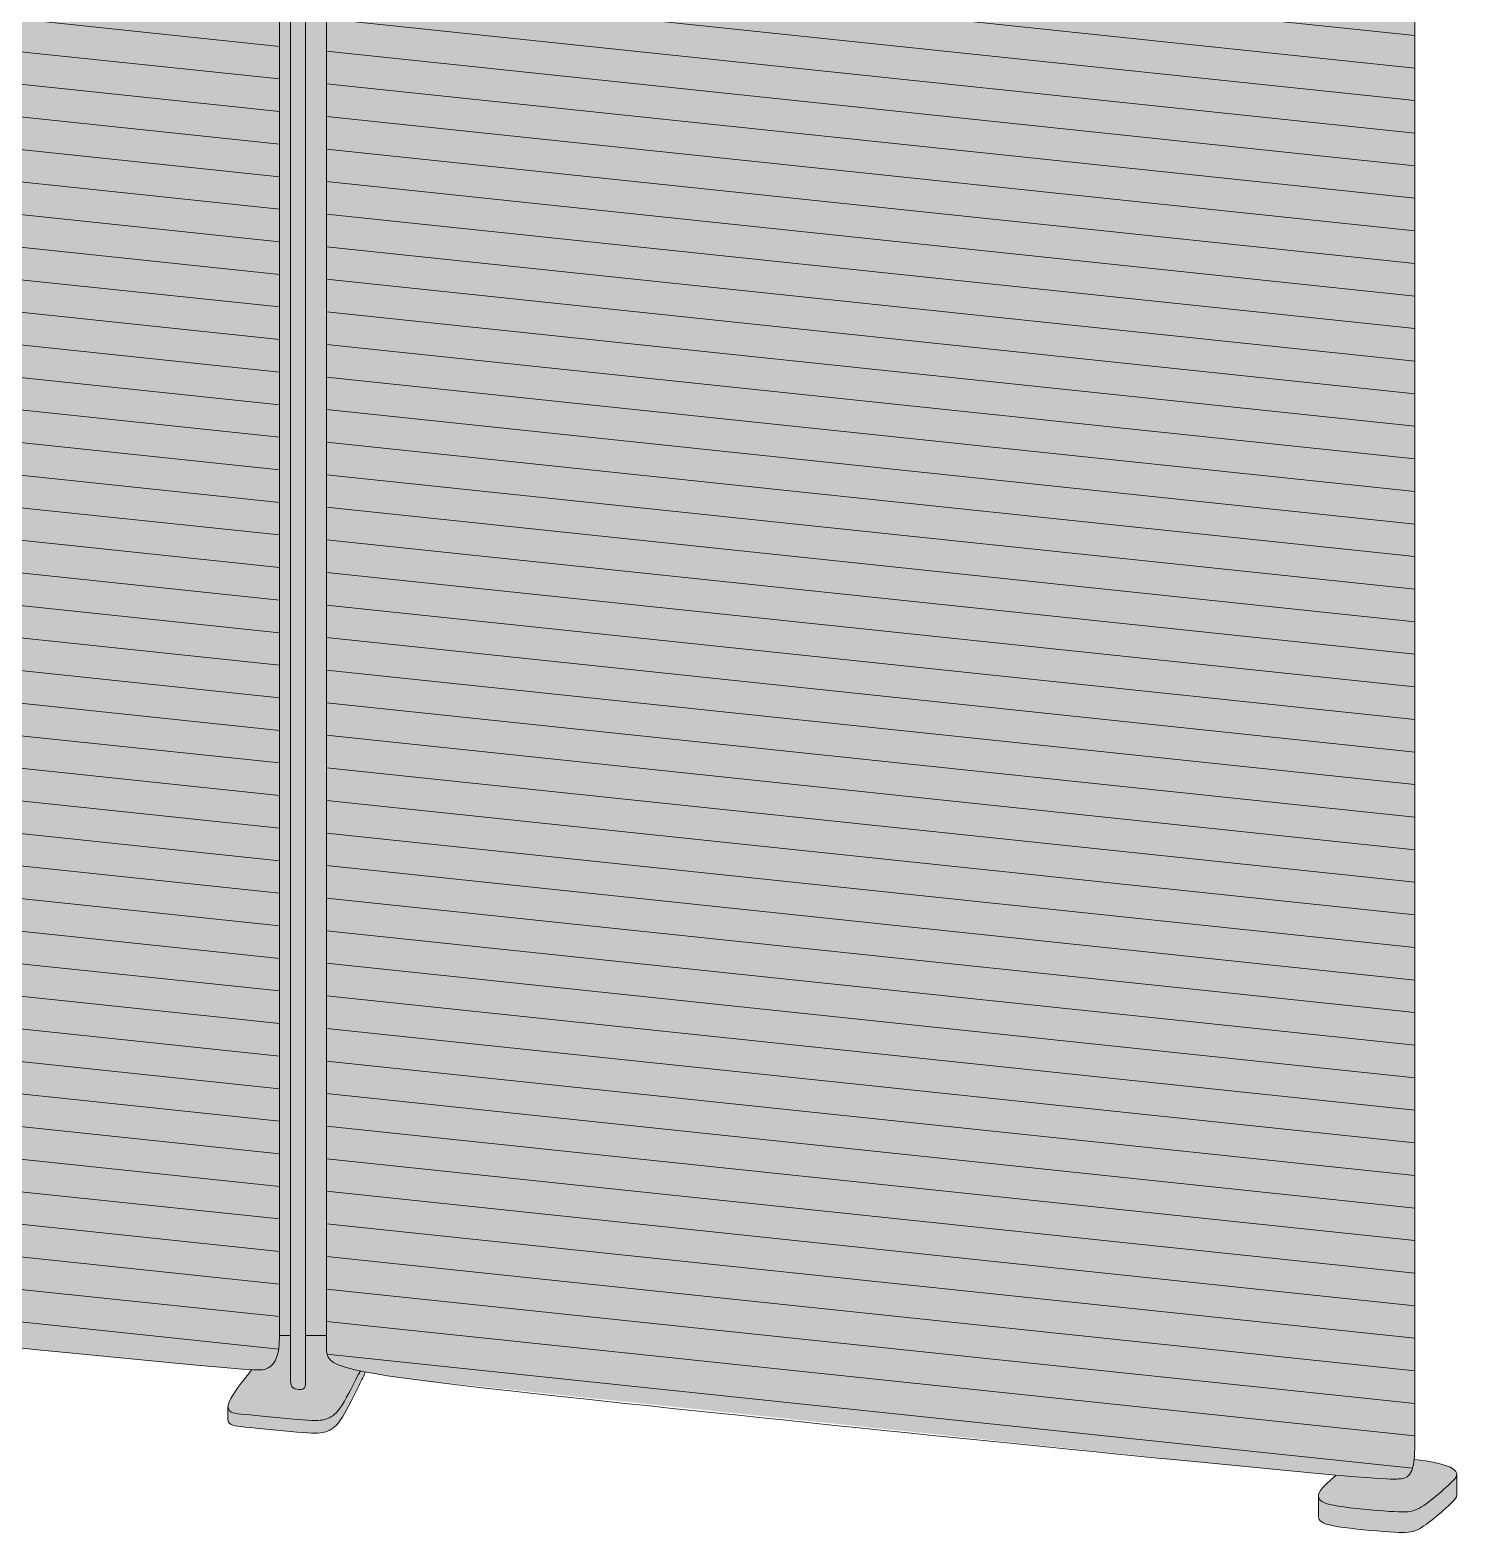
# Model space of a CAD drawing. Header units: millimetres. Extents: x -23380 to 52531, y -5628 to 1041.
# Drawn here: x 21567 to 22547, y -5584 to -4553 of the extents above; entities that cross this region are included whole.
import ezdxf

# ---------------------------------------------------------------- set-up
doc = ezdxf.new("R2010")
doc.units = ezdxf.units.MM
for name, color, linetype, lineweight in [('drawing', 7, 'Continuous', 5), ('hatch', 9, 'Continuous', 5), ('ropes', 7, 'Continuous', 0)]:
    doc.layers.add(name, color=color, linetype=linetype, lineweight=lineweight)

msp = doc.modelspace()

# ---------------------------------------------------------------- hatches: boundary and pattern name
at = {"layer": 'hatch'}
for points in [[(20993.2, -5388.2), (20993.2, -5394.7), (20993.3, -5397.1), (20993.3, -5398.1), (20993.4, -5399), (20993.4, -5399.4), (20993.5, -5399.8), (20993.5, -5400.1), (20993.6, -5400.5), (20993.6, -5400.8), (20993.7, -5400.9), (20993.7, -5401.1), (20993.8, -5401.2), (20993.8, -5401.3), (20993.8, -5401.5), (20993.9, -5401.6), (20993.9, -5401.7), (20994, -5401.8), (20994, -5401.9), (20994.1, -5402), (20994.1, -5402.1), (20994.2, -5402.2), (20994.2, -5402.3), (20994.3, -5402.4), (20994.4, -5402.5), (20994.4, -5402.6), (20994.5, -5402.7), (20994.6, -5402.8), (20994.6, -5402.9), (20994.7, -5402.9), (20994.8, -5403), (20994.9, -5403.1), (20994.9, -5403.1), (20995, -5403.1), (20995, -5403.2), (20995, -5403.2), (20995.1, -5403.2), (20995.1, -5403.3), (20995.2, -5403.3), (20995.2, -5403.3), (20995.3, -5403.4), (20995.4, -5403.4), (20995.4, -5403.4), (20995.5, -5403.5), (20995.6, -5403.5), (20995.6, -5403.5), (20995.7, -5403.6), (20995.8, -5403.6), (20996, -5403.7), (20996.3, -5403.7), (20996.5, -5403.8), (20996.8, -5403.8), (20997.5, -5404), (20998.3, -5404.1), (21000.6, -5404.4), (21684.1, -5469.2), (21706.4, -5471.3), (21719.2, -5472.2), (21721.3, -5472.3), (21723, -5472.3), (21723.8, -5472.3), (21724.5, -5472.3), (21725.1, -5472.3), (21725.6, -5472.3), (21726.1, -5472.2), (21726.6, -5472.2), (21726.8, -5472.1), (21727, -5472.1), (21727.2, -5472.1), (21727.3, -5472), (21727.5, -5472), (21727.7, -5472), (21727.8, -5471.9), (21728, -5471.9), (21728.3, -5471.8), (21728.6, -5471.7), (21729.1, -5471.5), (21729.5, -5471.3), (21729.7, -5471.2), (21730, -5471.1), (21730.2, -5471), (21730.4, -5470.9), (21730.6, -5470.8), (21730.8, -5470.7), (21731.1, -5470.6), (21731.3, -5470.4), (21731.5, -5470.3), (21731.7, -5470.1), (21731.9, -5470), (21732.1, -5469.8), (21732.4, -5469.6), (21732.6, -5469.5), (21732.8, -5469.3), (21733, -5469.1), (21733.2, -5468.9), (21733.4, -5468.7), (21733.6, -5468.4), (21733.8, -5468.2), (21734, -5468), (21734.1, -5467.7), (21734.3, -5467.5), (21734.5, -5467.2), (21734.7, -5466.9), (21734.9, -5466.6), (21735.1, -5466.3), (21735.2, -5466), (21735.4, -5465.7), (21735.6, -5465.4), (21735.7, -5465), (21735.9, -5464.7), (21736, -5464.3), (21736.2, -5463.9), (21736.3, -5463.5), (21736.5, -5463.1), (21736.6, -5462.7), (21736.7, -5462.2), (21737, -5461.3), (21737.2, -5460.4), (21737.4, -5459.3), (21737.6, -5458.2), (21737.8, -5457.1), (21737.9, -5455.9), (21738, -5454.6), (21738.1, -5453.2), (21738.2, -5451.8), (21738.2, -5450.3), (21738.2, -5448.7), (21738.2, -3671.6), (21738.1, -3671.7), (21738, -3671.7), (21737.8, -3671.8), (21737.7, -3671.9), (21737.6, -3672), (21737.4, -3672.1), (21737.3, -3672.2), (21737.1, -3672.3), (21736.8, -3672.4), (21736.5, -3672.6), (21736.2, -3672.7), (21735.8, -3672.9), (21735.5, -3673), (21735.1, -3673.1), (21734.7, -3673.3), (21734.3, -3673.4), (21733.9, -3673.5), (21733.5, -3673.5), (21733.1, -3673.6), (21732.6, -3673.7), (21732.3, -3673.8), (21732, -3673.8), (21731.6, -3673.8), (21731.2, -3673.8), (21730.6, -3673.9), (21730, -3673.9), (21728.3, -3673.8), (21722.6, -3673.5), (21001.5, -3611.3), (20997.3, -3610.9), (20995.9, -3610.7), (20994.8, -3610.5), (20993.2, -3610.2)], [(21745.7, -5448.7), (21745.7, -3681.4), (21738.2, -3680.7), (21738.2, -5448.7)], [(21745.7, -3681.4), (21745.7, -5478.8), (21745.7, -5479.2), (21745.8, -5479.7), (21745.8, -5480.1), (21745.8, -5480.5), (21745.8, -5480.8), (21745.9, -5481.2), (21745.9, -5481.5), (21746, -5481.8), (21746, -5482), (21746.1, -5482.1), (21746.1, -5482.3), (21746.1, -5482.4), (21746.2, -5482.5), (21746.2, -5482.6), (21746.2, -5482.8), (21746.3, -5482.9), (21746.3, -5483), (21746.4, -5483.1), (21746.4, -5483.2), (21746.5, -5483.3), (21746.5, -5483.4), (21746.6, -5483.5), (21746.6, -5483.6), (21746.7, -5483.7), (21746.7, -5483.8), (21746.8, -5483.8), (21746.8, -5483.9), (21746.9, -5484), (21747, -5484.1), (21747, -5484.1), (21747.1, -5484.2), (21747.1, -5484.3), (21747.2, -5484.3), (21747.3, -5484.4), (21747.3, -5484.4), (21747.4, -5484.5), (21747.4, -5484.5), (21747.5, -5484.6), (21747.6, -5484.6), (21747.6, -5484.7), (21747.7, -5484.7), (21747.8, -5484.8), (21747.9, -5484.8), (21747.9, -5484.9), (21748, -5484.9), (21748.1, -5484.9), (21748.2, -5485), (21748.3, -5485.1), (21748.5, -5485.1), (21748.8, -5485.2), (21749.1, -5485.3), (21749.4, -5485.4), (21749.7, -5485.5), (21750, -5485.6), (21750.3, -5485.6), (21750.6, -5485.7), (21750.9, -5485.7), (21751.1, -5485.8), (21751.4, -5485.8), (21751.6, -5485.8), (21751.7, -5485.8), (21751.9, -5485.8), (21752, -5485.8), (21752.2, -5485.8), (21752.3, -5485.8), (21752.4, -5485.8), (21752.6, -5485.8), (21752.7, -5485.8), (21752.9, -5485.7), (21753, -5485.7), (21753.1, -5485.7), (21753.3, -5485.7), (21753.4, -5485.6), (21753.5, -5485.6), (21753.7, -5485.6), (21753.8, -5485.5), (21753.9, -5485.5), (21754.1, -5485.4), (21754.1, -5485.4), (21754.2, -5485.4), (21754.2, -5485.4), (21754.3, -5485.3), (21754.4, -5485.3), (21754.4, -5485.3), (21754.5, -5485.2), (21754.5, -5485.2), (21754.6, -5485.2), (21754.6, -5485.1), (21754.7, -5485.1), (21754.8, -5485.1), (21754.8, -5485), (21754.9, -5485), (21754.9, -5484.9), (21755, -5484.9), (21755, -5484.9), (21755.1, -5484.8), (21755.1, -5484.8), (21755.2, -5484.7), (21755.2, -5484.7), (21755.3, -5484.6), (21755.3, -5484.6), (21755.3, -5484.5), (21755.4, -5484.5), (21755.4, -5484.4), (21755.5, -5484.3), (21755.5, -5484.3), (21755.5, -5484.2), (21755.6, -5484.1), (21755.6, -5484.1), (21755.6, -5484), (21755.7, -5483.9), (21755.7, -5483.9), (21755.7, -5483.8), (21755.8, -5483.7), (21755.8, -5483.6), (21755.8, -5483.6), (21755.8, -5483.5), (21755.9, -5483.4), (21755.9, -5483.3), (21755.9, -5483.2), (21755.9, -5483.1), (21755.9, -5483), (21755.9, -5482.9), (21756, -5482.8), (21756, -5482.7), (21756, -5482.6), (21756, -5482.5), (21756, -5482.4), (21756, -5482.2), (21756, -5482), (21756, -5448.7), (21756, -3682.5)], [(21756, -3682.5), (21756, -5448.7), (21770.3, -5448.7), (21770.3, -3683.9)], [(21770.3, -3681.2), (21770.3, -5457.2), (21770.3, -5457.9), (21770.3, -5458.5), (21770.3, -5459.2), (21770.4, -5459.5), (21770.4, -5459.8), (21770.4, -5460.1), (21770.5, -5460.4), (21770.5, -5460.7), (21770.6, -5461), (21770.6, -5461.3), (21770.7, -5461.5), (21770.8, -5461.8), (21770.9, -5462.1), (21771, -5462.4), (21771, -5462.5), (21771.1, -5462.6), (21771.1, -5462.8), (21771.2, -5462.9), (21771.3, -5463), (21771.3, -5463.2), (21771.4, -5463.3), (21771.5, -5463.4), (21771.5, -5463.6), (21771.6, -5463.7), (21771.7, -5463.8), (21771.8, -5464), (21771.9, -5464.1), (21771.9, -5464.2), (21772, -5464.3), (21772.1, -5464.5), (21772.2, -5464.6), (21772.3, -5464.7), (21772.4, -5464.8), (21772.5, -5465), (21772.7, -5465.1), (21772.8, -5465.2), (21772.9, -5465.3), (21773, -5465.4), (21773.3, -5465.7), (21773.5, -5465.9), (21773.8, -5466.2), (21774.1, -5466.4), (21774.4, -5466.6), (21774.8, -5466.8), (21775.1, -5467.1), (21775.5, -5467.3), (21775.9, -5467.5), (21776.3, -5467.7), (21776.7, -5468), (21777.2, -5468.2), (21777.6, -5468.4), (21778.6, -5468.8), (21779.7, -5469.3), (21780.9, -5469.7), (21782.1, -5470.1), (21783.5, -5470.5), (21784.9, -5471), (21786.5, -5471.4), (21789.9, -5472.2), (21793.8, -5473), (21797.2, -5473.7), (21804.6, -5475), (21813.3, -5476.4), (21834.7, -5479.3), (22375.2, -5536.1), (22484.6, -5546.2), (22496.8, -5547), (22500.4, -5547.1), (22502.9, -5547.2), (22503.8, -5547.1), (22506, -5547.1), (22507.6, -5546.9), (22508, -5546.9), (22508.5, -5546.9), (22508.7, -5546.8), (22508.9, -5546.8), (22509.1, -5546.7), (22509.3, -5546.7), (22509.5, -5546.7), (22509.7, -5546.6), (22509.9, -5546.6), (22510.1, -5546.5), (22510.3, -5546.4), (22510.5, -5546.3), (22510.7, -5546.3), (22510.9, -5546.2), (22511.1, -5546.1), (22511.3, -5546), (22511.5, -5545.9), (22511.7, -5545.8), (22511.9, -5545.6), (22511.9, -5545.6), (22512, -5545.5), (22512.1, -5545.4), (22512.2, -5545.4), (22512.3, -5545.3), (22512.4, -5545.2), (22512.5, -5545.1), (22512.6, -5545), (22512.7, -5545), (22512.8, -5544.9), (22512.9, -5544.7), (22513.1, -5544.5), (22513.3, -5544.3), (22513.5, -5544.1), (22513.6, -5543.9), (22513.8, -5543.6), (22514, -5543.4), (22514.1, -5543.1), (22514.3, -5542.8), (22514.4, -5542.6), (22514.6, -5542.3), (22514.7, -5542), (22514.9, -5541.6), (22515, -5541.3), (22515.1, -5540.9), (22515.3, -5540.6), (22515.4, -5540.2), (22515.5, -5539.8), (22515.7, -5539.4), (22515.8, -5539), (22516, -5538.1), (22516.2, -5537.1), (22516.4, -5536), (22516.6, -5534.9), (22516.7, -5533.7), (22516.8, -5532.7), (22516.9, -5531.6), (22517.1, -5529.2), (22517.2, -5526.6), (22517.2, -5523.8), (22517.2, -3742.7), (22517.1, -3742.8), (22516.9, -3742.9), (22516.8, -3743), (22516.7, -3743.1), (22516.5, -3743.2), (22516.4, -3743.3), (22516.2, -3743.4), (22516.1, -3743.5), (22515.9, -3743.6), (22515.7, -3743.7), (22515.6, -3743.8), (22515.4, -3743.9), (22515.2, -3743.9), (22515.1, -3744), (22514.7, -3744.2), (22514.3, -3744.3), (22514, -3744.4), (22513.6, -3744.6), (22513.2, -3744.7), (22512.7, -3744.8), (22512.3, -3744.9), (22511.8, -3745), (22511.4, -3745.1), (22511.1, -3745.1), (22510.7, -3745.1), (22510.4, -3745.2), (22509.9, -3745.2), (22509.4, -3745.2), (22508.7, -3745.2), (22507, -3745.2), (22501.4, -3744.8), (21780.2, -3682.7), (21776.1, -3682.2), (21774.7, -3682.1), (21773.5, -3681.9), (21771.8, -3681.6), (21771, -3681.4)], [(21719.2, -5472.2), (21712.5, -5480.5), (21709.9, -5483.9), (21708.8, -5485.5), (21707.8, -5486.9), (21706.9, -5488.3), (21706.1, -5489.5), (21705.4, -5490.7), (21704.8, -5491.7), (21704.5, -5492.2), (21704.3, -5492.7), (21704.1, -5493.2), (21703.9, -5493.6), (21703.7, -5494.1), (21703.5, -5494.5), (21703.4, -5494.9), (21703.2, -5495.2), (21703.1, -5495.6), (21703, -5495.9), (21703, -5496.1), (21703, -5496.3), (21702.9, -5496.4), (21702.9, -5496.6), (21702.9, -5496.7), (21702.9, -5496.9), (21702.8, -5497), (21702.8, -5497.2), (21702.8, -5497.3), (21702.8, -5497.4), (21702.8, -5497.6), (21702.8, -5497.7), (21702.8, -5497.8), (21702.8, -5497.9), (21702.8, -5498), (21702.8, -5498.1), (21702.8, -5498.1), (21702.8, -5498.2), (21702.8, -5498.3), (21702.9, -5498.4), (21702.9, -5498.5), (21702.9, -5498.6), (21702.9, -5498.6), (21702.9, -5498.7), (21702.9, -5498.8), (21703, -5498.9), (21703, -5498.9), (21703, -5499), (21703, -5499.1), (21703, -5499.1), (21703.1, -5499.2), (21703.1, -5499.3), (21703.1, -5499.3), (21703.2, -5499.4), (21703.2, -5499.5), (21703.2, -5499.5), (21703.3, -5499.6), (21703.3, -5499.6), (21703.3, -5499.7), (21703.4, -5499.8), (21703.4, -5499.8), (21703.4, -5499.9), (21703.5, -5500), (21703.6, -5500.1), (21703.7, -5500.2), (21703.7, -5500.3), (21703.8, -5500.3), (21703.9, -5500.4), (21704, -5500.5), (21704.1, -5500.6), (21704.2, -5500.7), (21704.3, -5500.7), (21704.4, -5500.8), (21704.5, -5500.9), (21704.6, -5501), (21704.7, -5501), (21704.8, -5501.1), (21704.9, -5501.2), (21705, -5501.2), (21705.2, -5501.3), (21705.3, -5501.3), (21705.4, -5501.4), (21705.6, -5501.4), (21705.7, -5501.5), (21705.9, -5501.5), (21706.2, -5501.6), (21706.5, -5501.7), (21706.9, -5501.8), (21707.3, -5501.9), (21707.7, -5502), (21708.5, -5502.1), (21709.5, -5502.3), (21711.8, -5502.6), (21754, -5506.6), (21757.3, -5506.8), (21760.1, -5506.9), (21762.5, -5507), (21763.5, -5507), (21764.4, -5507), (21765.3, -5506.9), (21766.1, -5506.8), (21766.8, -5506.8), (21767.1, -5506.7), (21767.5, -5506.7), (21767.8, -5506.6), (21768.1, -5506.5), (21768.4, -5506.5), (21768.7, -5506.4), (21769.3, -5506.2), (21769.9, -5506.1), (21770.5, -5505.9), (21771.1, -5505.7), (21771.4, -5505.5), (21771.7, -5505.4), (21772, -5505.3), (21772.3, -5505.2), (21772.6, -5505), (21772.9, -5504.9), (21773.2, -5504.7), (21773.5, -5504.5), (21773.8, -5504.3), (21774.1, -5504.1), (21774.4, -5503.9), (21774.7, -5503.7), (21775, -5503.5), (21775.3, -5503.2), (21775.6, -5503), (21775.9, -5502.7), (21776.3, -5502.4), (21776.6, -5502.1), (21776.9, -5501.8), (21777.2, -5501.5), (21777.6, -5501.1), (21777.9, -5500.8), (21778.2, -5500.4), (21778.5, -5500), (21778.9, -5499.6), (21779.2, -5499.1), (21779.9, -5498.2), (21780.6, -5497.2), (21781.3, -5496.1), (21782, -5494.9), (21782.7, -5493.7), (21784.2, -5491), (21785.7, -5488.2), (21792.1, -5475.5), (21793.8, -5473), (21789.9, -5472.2), (21786.5, -5471.4), (21784.9, -5471), (21783.5, -5470.5), (21782.1, -5470.1), (21780.9, -5469.7), (21779.7, -5469.3), (21778.6, -5468.8), (21777.6, -5468.4), (21777.2, -5468.2), (21776.7, -5468), (21776.3, -5467.7), (21775.9, -5467.5), (21775.5, -5467.3), (21775.1, -5467.1), (21774.8, -5466.8), (21774.4, -5466.6), (21774.1, -5466.4), (21773.8, -5466.2), (21773.5, -5465.9), (21773.3, -5465.7), (21773, -5465.4), (21772.9, -5465.3), (21772.8, -5465.2), (21772.7, -5465.1), (21772.5, -5465), (21772.4, -5464.8), (21772.3, -5464.7), (21772.2, -5464.6), (21772.1, -5464.5), (21772, -5464.3), (21771.9, -5464.2), (21771.9, -5464.1), (21771.8, -5464), (21771.7, -5463.8), (21771.6, -5463.7), (21771.5, -5463.6), (21771.5, -5463.4), (21771.4, -5463.3), (21771.3, -5463.2), (21771.3, -5463), (21771.2, -5462.9), (21771.1, -5462.8), (21771.1, -5462.6), (21771, -5462.5), (21771, -5462.4), (21770.9, -5462.1), (21770.8, -5461.8), (21770.7, -5461.5), (21770.6, -5461.3), (21770.6, -5461), (21770.5, -5460.7), (21770.5, -5460.4), (21770.4, -5460.1), (21770.4, -5459.8), (21770.4, -5459.5), (21770.3, -5459.2), (21770.3, -5458.5), (21770.3, -5457.9), (21770.3, -5457.2), (21770.3, -5448.7), (21756, -5448.7), (21756, -5482), (21756, -5482.2), (21756, -5482.4), (21756, -5482.5), (21756, -5482.6), (21756, -5482.7), (21756, -5482.8), (21755.9, -5482.9), (21755.9, -5483), (21755.9, -5483.1), (21755.9, -5483.2), (21755.9, -5483.3), (21755.9, -5483.4), (21755.8, -5483.5), (21755.8, -5483.6), (21755.8, -5483.6), (21755.8, -5483.7), (21755.7, -5483.8), (21755.7, -5483.9), (21755.7, -5483.9), (21755.6, -5484), (21755.6, -5484.1), (21755.6, -5484.1), (21755.5, -5484.2), (21755.5, -5484.3), (21755.5, -5484.3), (21755.4, -5484.4), (21755.4, -5484.5), (21755.3, -5484.5), (21755.3, -5484.6), (21755.3, -5484.6), (21755.2, -5484.7), (21755.2, -5484.7), (21755.1, -5484.8), (21755.1, -5484.8), (21755, -5484.9), (21755, -5484.9), (21754.9, -5484.9), (21754.9, -5485), (21754.8, -5485), (21754.8, -5485.1), (21754.7, -5485.1), (21754.6, -5485.1), (21754.6, -5485.2), (21754.5, -5485.2), (21754.5, -5485.2), (21754.4, -5485.3), (21754.4, -5485.3), (21754.3, -5485.3), (21754.2, -5485.4), (21754.2, -5485.4), (21754.1, -5485.4), (21754.1, -5485.4), (21753.9, -5485.5), (21753.8, -5485.5), (21753.7, -5485.6), (21753.5, -5485.6), (21753.4, -5485.6), (21753.3, -5485.7), (21753.1, -5485.7), (21753, -5485.7), (21752.9, -5485.7), (21752.7, -5485.8), (21752.6, -5485.8), (21752.4, -5485.8), (21752.3, -5485.8), (21752.2, -5485.8), (21752, -5485.8), (21751.9, -5485.8), (21751.7, -5485.8), (21751.6, -5485.8), (21751.4, -5485.8), (21751.1, -5485.8), (21750.9, -5485.7), (21750.6, -5485.7), (21750.3, -5485.6), (21750, -5485.6), (21749.7, -5485.5), (21749.4, -5485.4), (21749.1, -5485.3), (21748.8, -5485.2), (21748.5, -5485.1), (21748.3, -5485.1), (21748.2, -5485), (21748.1, -5484.9), (21748, -5484.9), (21747.9, -5484.9), (21747.9, -5484.8), (21747.8, -5484.8), (21747.7, -5484.7), (21747.6, -5484.7), (21747.6, -5484.6), (21747.5, -5484.6), (21747.4, -5484.5), (21747.4, -5484.5), (21747.3, -5484.4), (21747.3, -5484.4), (21747.2, -5484.3), (21747.1, -5484.3), (21747.1, -5484.2), (21747, -5484.1), (21747, -5484.1), (21746.9, -5484), (21746.8, -5483.9), (21746.8, -5483.8), (21746.7, -5483.8), (21746.7, -5483.7), (21746.6, -5483.6), (21746.6, -5483.5), (21746.5, -5483.4), (21746.5, -5483.3), (21746.4, -5483.2), (21746.4, -5483.1), (21746.3, -5483), (21746.3, -5482.9), (21746.2, -5482.8), (21746.2, -5482.6), (21746.2, -5482.5), (21746.1, -5482.4), (21746.1, -5482.3), (21746.1, -5482.1), (21746, -5482), (21746, -5481.8), (21745.9, -5481.5), (21745.9, -5481.2), (21745.8, -5480.8), (21745.8, -5480.5), (21745.8, -5480.1), (21745.8, -5479.7), (21745.7, -5479.2), (21745.7, -5478.8), (21745.7, -5448.7), (21738.2, -5448.7), (21738.2, -5450.3), (21738.2, -5451.8), (21738.1, -5453.2), (21738, -5454.6), (21737.9, -5455.9), (21737.8, -5457.1), (21737.6, -5458.2), (21737.4, -5459.3), (21737.2, -5460.4), (21737, -5461.3), (21736.7, -5462.2), (21736.6, -5462.7), (21736.5, -5463.1), (21736.3, -5463.5), (21736.2, -5463.9), (21736, -5464.3), (21735.9, -5464.7), (21735.7, -5465), (21735.6, -5465.4), (21735.4, -5465.7), (21735.2, -5466), (21735.1, -5466.3), (21734.9, -5466.6), (21734.7, -5466.9), (21734.5, -5467.2), (21734.3, -5467.5), (21734.1, -5467.7), (21734, -5468), (21733.8, -5468.2), (21733.6, -5468.4), (21733.4, -5468.7), (21733.2, -5468.9), (21733, -5469.1), (21732.8, -5469.3), (21732.6, -5469.5), (21732.4, -5469.6), (21732.1, -5469.8), (21731.9, -5470), (21731.7, -5470.1), (21731.5, -5470.3), (21731.3, -5470.4), (21731.1, -5470.6), (21730.8, -5470.7), (21730.6, -5470.8), (21730.4, -5470.9), (21730.2, -5471), (21730, -5471.1), (21729.7, -5471.2), (21729.5, -5471.3), (21729.1, -5471.5), (21728.6, -5471.7), (21728.3, -5471.8), (21728, -5471.9), (21727.8, -5471.9), (21727.7, -5472), (21727.5, -5472), (21727.3, -5472), (21727.2, -5472.1), (21727, -5472.1), (21726.8, -5472.1), (21726.6, -5472.2), (21726.1, -5472.2), (21725.6, -5472.3), (21725.1, -5472.3), (21724.5, -5472.3), (21723.8, -5472.3), (21723, -5472.3), (21721.3, -5472.3)], [(21793.8, -5473), (21792.1, -5475.5), (21785.7, -5488.2), (21784.2, -5491), (21782.7, -5493.7), (21782, -5494.9), (21781.3, -5496.1), (21780.6, -5497.2), (21779.9, -5498.2), (21779.2, -5499.1), (21778.9, -5499.6), (21778.5, -5500), (21778.2, -5500.4), (21777.9, -5500.8), (21777.6, -5501.1), (21777.2, -5501.5), (21776.9, -5501.8), (21776.6, -5502.1), (21776.3, -5502.4), (21775.9, -5502.7), (21775.6, -5503), (21775.3, -5503.2), (21775, -5503.5), (21774.7, -5503.7), (21774.4, -5503.9), (21774.1, -5504.1), (21773.8, -5504.3), (21773.5, -5504.5), (21773.2, -5504.7), (21772.9, -5504.9), (21772.6, -5505), (21772.3, -5505.2), (21772, -5505.3), (21771.7, -5505.4), (21771.4, -5505.5), (21771.1, -5505.7), (21770.5, -5505.9), (21769.9, -5506.1), (21769.3, -5506.2), (21768.7, -5506.4), (21768.4, -5506.5), (21768.1, -5506.5), (21767.8, -5506.6), (21767.5, -5506.7), (21767.1, -5506.7), (21766.8, -5506.8), (21766.1, -5506.8), (21765.3, -5506.9), (21764.4, -5507), (21763.5, -5507), (21762.5, -5507), (21760.1, -5506.9), (21757.3, -5506.8), (21754, -5506.6), (21711.8, -5502.6), (21709.5, -5502.3), (21708.5, -5502.1), (21707.7, -5502), (21707.3, -5501.9), (21706.9, -5501.8), (21706.5, -5501.7), (21706.2, -5501.6), (21705.9, -5501.5), (21705.7, -5501.5), (21705.6, -5501.4), (21705.4, -5501.4), (21705.3, -5501.3), (21705.2, -5501.3), (21705, -5501.2), (21704.9, -5501.2), (21704.8, -5501.1), (21704.7, -5501), (21704.6, -5501), (21704.5, -5500.9), (21704.4, -5500.8), (21704.3, -5500.7), (21704.2, -5500.7), (21704.1, -5500.6), (21704, -5500.5), (21703.9, -5500.4), (21703.8, -5500.3), (21703.7, -5500.3), (21703.7, -5500.2), (21703.6, -5500.1), (21703.5, -5500), (21703.4, -5499.9), (21703.4, -5499.8), (21703.3, -5499.7), (21703.3, -5499.6), (21703.3, -5499.6), (21703.2, -5499.5), (21703.2, -5499.5), (21703.2, -5499.4), (21703.1, -5499.4), (21703.1, -5499.3), (21703.1, -5499.2), (21703.1, -5499.2), (21703, -5499.1), (21703, -5499), (21703, -5499), (21703, -5498.9), (21702.9, -5498.8), (21702.9, -5498.8), (21702.9, -5498.7), (21702.9, -5498.6), (21702.9, -5498.5), (21702.9, -5498.5), (21702.8, -5498.4), (21702.8, -5498.3), (21702.8, -5498.2), (21702.8, -5498.1), (21702.8, -5498), (21702.8, -5498), (21702.8, -5497.9), (21702.8, -5497.8), (21702.8, -5506.3), (21702.8, -5506.4), (21702.8, -5506.5), (21702.8, -5506.6), (21702.8, -5506.6), (21702.8, -5506.7), (21702.8, -5506.8), (21702.8, -5506.9), (21702.9, -5507), (21702.9, -5507.1), (21702.9, -5507.1), (21702.9, -5507.2), (21702.9, -5507.3), (21702.9, -5507.4), (21703, -5507.4), (21703, -5507.5), (21703, -5507.6), (21703, -5507.7), (21703, -5507.7), (21703.1, -5507.8), (21703.1, -5507.9), (21703.1, -5507.9), (21703.2, -5508), (21703.2, -5508.1), (21703.2, -5508.1), (21703.3, -5508.2), (21703.3, -5508.2), (21703.3, -5508.3), (21703.4, -5508.3), (21703.4, -5508.4), (21703.4, -5508.5), (21703.5, -5508.6), (21703.6, -5508.7), (21703.7, -5508.8), (21703.7, -5508.8), (21703.8, -5508.9), (21703.9, -5509), (21704, -5509.1), (21704.1, -5509.2), (21704.2, -5509.3), (21704.3, -5509.3), (21704.4, -5509.4), (21704.5, -5509.5), (21704.6, -5509.6), (21704.7, -5509.6), (21704.8, -5509.7), (21704.9, -5509.7), (21705, -5509.8), (21705.2, -5509.9), (21705.3, -5509.9), (21705.4, -5510), (21705.6, -5510), (21705.7, -5510.1), (21705.9, -5510.1), (21706.2, -5510.2), (21706.5, -5510.3), (21706.9, -5510.4), (21707.3, -5510.5), (21707.7, -5510.6), (21708.5, -5510.7), (21709.5, -5510.9), (21711.8, -5511.1), (21754, -5515.2), (21757.3, -5515.4), (21760.1, -5515.5), (21762.5, -5515.6), (21763.5, -5515.6), (21764.4, -5515.5), (21765.3, -5515.5), (21766.1, -5515.4), (21766.8, -5515.4), (21767.1, -5515.3), (21767.5, -5515.2), (21767.8, -5515.2), (21768.1, -5515.1), (21768.4, -5515.1), (21768.7, -5515), (21769.3, -5514.8), (21769.9, -5514.7), (21770.5, -5514.5), (21771.1, -5514.2), (21771.4, -5514.1), (21771.7, -5514), (21772, -5513.9), (21772.3, -5513.7), (21772.6, -5513.6), (21772.9, -5513.4), (21773.2, -5513.3), (21773.5, -5513.1), (21773.8, -5512.9), (21774.1, -5512.7), (21774.4, -5512.5), (21774.7, -5512.3), (21775, -5512.1), (21775.3, -5511.8), (21775.6, -5511.6), (21775.9, -5511.3), (21776.3, -5511), (21776.6, -5510.7), (21776.9, -5510.4), (21777.2, -5510.1), (21777.6, -5509.7), (21777.9, -5509.4), (21778.2, -5509), (21778.5, -5508.6), (21778.9, -5508.2), (21779.2, -5507.7), (21779.9, -5506.8), (21780.6, -5505.8), (21781.3, -5504.7), (21782, -5503.5), (21782.7, -5502.3), (21784.2, -5499.6), (21785.7, -5496.8), (21792.1, -5484.1), (21797.2, -5473.7)], [(22516.7, -5533.7), (22516.6, -5534.9), (22516.4, -5536), (22516.2, -5537.1), (22516, -5538.1), (22515.8, -5539), (22515.7, -5539.4), (22515.5, -5539.8), (22515.4, -5540.2), (22515.3, -5540.6), (22515.1, -5540.9), (22515, -5541.3), (22514.9, -5541.6), (22514.7, -5542), (22514.6, -5542.3), (22514.4, -5542.6), (22514.3, -5542.8), (22514.1, -5543.1), (22514, -5543.4), (22513.8, -5543.6), (22513.6, -5543.9), (22513.5, -5544.1), (22513.3, -5544.3), (22513.1, -5544.5), (22512.9, -5544.7), (22512.8, -5544.9), (22512.7, -5545), (22512.6, -5545), (22512.5, -5545.1), (22512.4, -5545.2), (22512.3, -5545.3), (22512.2, -5545.4), (22512.1, -5545.4), (22512, -5545.5), (22511.9, -5545.6), (22511.9, -5545.6), (22511.7, -5545.8), (22511.5, -5545.9), (22511.3, -5546), (22511.1, -5546.1), (22510.9, -5546.2), (22510.7, -5546.3), (22510.5, -5546.3), (22510.3, -5546.4), (22510.1, -5546.5), (22509.9, -5546.6), (22509.7, -5546.6), (22509.5, -5546.7), (22509.3, -5546.7), (22509.1, -5546.7), (22508.9, -5546.8), (22508.7, -5546.8), (22508.5, -5546.9), (22508, -5546.9), (22507.6, -5546.9), (22506, -5547.1), (22503.8, -5547.1), (22502.9, -5547.2), (22500.4, -5547.1), (22496.8, -5547), (22484.6, -5546.2), (22463.3, -5544.4), (22460, -5547.2), (22458.6, -5548.5), (22457.3, -5549.7), (22456.2, -5550.8), (22455.2, -5551.8), (22454.3, -5552.7), (22453.9, -5553.2), (22453.6, -5553.6), (22453.2, -5554), (22452.9, -5554.4), (22452.6, -5554.8), (22452.4, -5555.2), (22452.2, -5555.6), (22452, -5555.9), (22451.9, -5556.1), (22451.8, -5556.2), (22451.7, -5556.4), (22451.6, -5556.6), (22451.6, -5556.7), (22451.5, -5556.9), (22451.4, -5557), (22451.4, -5557.2), (22451.3, -5557.3), (22451.3, -5557.5), (22451.2, -5557.6), (22451.2, -5557.7), (22451.2, -5557.9), (22451.2, -5558), (22451.1, -5558.2), (22451.1, -5558.3), (22451.1, -5558.4), (22451.1, -5558.5), (22451.1, -5558.7), (22451.1, -5558.8), (22451.1, -5558.9), (22451.1, -5559), (22451.1, -5559.1), (22451.1, -5559.3), (22451.1, -5559.4), (22451.2, -5559.5), (22451.2, -5559.6), (22451.2, -5559.8), (22451.2, -5559.9), (22451.3, -5560), (22451.3, -5560.1), (22451.4, -5560.3), (22451.4, -5560.4), (22451.5, -5560.5), (22451.5, -5560.6), (22451.6, -5560.7), (22451.7, -5560.8), (22451.7, -5561), (22451.8, -5561.1), (22451.9, -5561.2), (22452, -5561.3), (22452, -5561.4), (22452.1, -5561.5), (22452.2, -5561.6), (22452.3, -5561.7), (22452.4, -5561.8), (22452.6, -5561.9), (22452.7, -5562), (22452.8, -5562.1), (22452.9, -5562.2), (22453.1, -5562.3), (22453.2, -5562.4), (22453.3, -5562.5), (22453.5, -5562.6), (22453.6, -5562.7), (22453.8, -5562.8), (22454, -5562.9), (22454.1, -5563), (22454.3, -5563.1), (22454.7, -5563.3), (22455.1, -5563.4), (22455.5, -5563.6), (22456, -5563.8), (22456.5, -5563.9), (22457, -5564.1), (22457.5, -5564.3), (22458.7, -5564.6), (22460, -5564.9), (22461.4, -5565.2), (22463, -5565.5), (22464.7, -5565.8), (22468.5, -5566.3), (22472.8, -5566.9), (22482.1, -5567.9), (22499.7, -5569.4), (22506, -5569.7), (22508.5, -5569.8), (22509.7, -5569.8), (22510.7, -5569.8), (22511.7, -5569.7), (22512.6, -5569.6), (22513, -5569.6), (22513.5, -5569.5), (22513.9, -5569.5), (22514.3, -5569.4), (22514.7, -5569.3), (22515.1, -5569.2), (22515.5, -5569.1), (22515.8, -5569), (22516.2, -5568.9), (22516.6, -5568.8), (22517, -5568.7), (22517.3, -5568.5), (22517.7, -5568.4), (22518.1, -5568.2), (22518.4, -5568.1), (22518.8, -5567.9), (22519.6, -5567.5), (22520.3, -5567.1), (22521.1, -5566.7), (22521.9, -5566.3), (22522.6, -5565.8), (22523.4, -5565.3), (22525, -5564.2), (22526.6, -5563), (22530, -5560.3), (22533.5, -5557.4), (22536.9, -5554.4), (22540.1, -5551.6), (22542.7, -5549), (22543.4, -5548.3), (22544.1, -5547.6), (22544.4, -5547.3), (22544.6, -5547), (22544.9, -5546.7), (22545, -5546.5), (22545.1, -5546.4), (22545.2, -5546.2), (22545.3, -5546.1), (22545.4, -5545.9), (22545.5, -5545.8), (22545.5, -5545.7), (22545.6, -5545.5), (22545.7, -5545.4), (22545.7, -5545.3), (22545.7, -5545.2), (22545.7, -5545.2), (22545.8, -5545.1), (22545.8, -5545), (22545.8, -5545), (22545.8, -5544.9), (22545.9, -5544.8), (22545.9, -5544.8), (22545.9, -5544.7), (22545.9, -5544.6), (22545.9, -5544.6), (22545.9, -5544.5), (22545.9, -5544.4), (22545.9, -5544.4), (22545.9, -5544.3), (22546, -5544.2), (22546, -5544.2), (22546, -5544.1), (22546, -5544), (22546, -5544), (22546, -5543.9), (22545.9, -5543.9), (22545.9, -5543.8), (22545.9, -5543.7), (22545.9, -5543.7), (22545.9, -5543.6), (22545.9, -5543.5), (22545.9, -5543.5), (22545.9, -5543.4), (22545.9, -5543.4), (22545.8, -5543.3), (22545.8, -5543.2), (22545.8, -5543.2), (22545.8, -5543.1), (22545.8, -5543.1), (22545.7, -5543), (22545.7, -5542.9), (22545.6, -5542.7), (22545.6, -5542.6), (22545.5, -5542.5), (22545.4, -5542.3), (22545.3, -5542.2), (22545.3, -5542.1), (22545.2, -5541.9), (22545.1, -5541.8), (22545, -5541.7), (22544.9, -5541.6), (22544.8, -5541.5), (22544.7, -5541.4), (22544.6, -5541.2), (22544.5, -5541.1), (22544.4, -5541), (22544.3, -5540.9), (22544.2, -5540.8), (22544, -5540.6), (22543.9, -5540.5), (22543.7, -5540.4), (22543.5, -5540.3), (22543.4, -5540.1), (22543.2, -5540), (22543, -5539.9), (22542.8, -5539.7), (22542.6, -5539.6), (22542.3, -5539.5), (22542.1, -5539.4), (22541.9, -5539.2), (22541.6, -5539.1), (22541, -5538.8), (22540.4, -5538.6), (22539.7, -5538.3), (22539, -5538), (22538.2, -5537.7), (22537.3, -5537.5), (22536.4, -5537.2), (22535.4, -5536.9), (22533.2, -5536.4), (22530.6, -5535.8), (22527.7, -5535.3), (22524.5, -5534.8)], [(22451.1, -5558.9), (22451.1, -5572.9), (22451.1, -5573), (22451.1, -5573), (22451.1, -5573.1), (22451.1, -5573.2), (22451.1, -5573.2), (22451.1, -5573.3), (22451.1, -5573.4), (22451.1, -5573.5), (22451.1, -5573.5), (22451.2, -5573.6), (22451.2, -5573.7), (22451.2, -5573.9), (22451.2, -5574), (22451.3, -5574.1), (22451.3, -5574.2), (22451.4, -5574.4), (22451.4, -5574.5), (22451.5, -5574.6), (22451.5, -5574.7), (22451.6, -5574.8), (22451.7, -5575), (22451.7, -5575.1), (22451.8, -5575.2), (22451.9, -5575.3), (22452, -5575.4), (22452, -5575.5), (22452.1, -5575.6), (22452.2, -5575.7), (22452.3, -5575.8), (22452.4, -5575.9), (22452.6, -5576), (22452.7, -5576.1), (22452.8, -5576.2), (22452.9, -5576.3), (22453.1, -5576.4), (22453.2, -5576.5), (22453.3, -5576.6), (22453.5, -5576.7), (22453.6, -5576.8), (22453.8, -5576.9), (22454, -5577), (22454.1, -5577.1), (22454.3, -5577.2), (22454.7, -5577.4), (22455.1, -5577.5), (22455.5, -5577.7), (22456, -5577.9), (22456.5, -5578), (22457, -5578.2), (22457.5, -5578.4), (22458.7, -5578.7), (22460, -5579), (22461.4, -5579.3), (22463, -5579.6), (22464.7, -5579.9), (22468.5, -5580.4), (22472.8, -5581), (22482.1, -5582), (22499.7, -5583.5), (22506, -5583.8), (22508.5, -5583.9), (22509.7, -5583.9), (22510.7, -5583.9), (22511.7, -5583.8), (22512.6, -5583.7), (22513, -5583.7), (22513.5, -5583.6), (22513.9, -5583.6), (22514.3, -5583.5), (22514.7, -5583.4), (22515.1, -5583.3), (22515.5, -5583.2), (22515.8, -5583.1), (22516.2, -5583), (22516.6, -5582.9), (22517, -5582.8), (22517.3, -5582.6), (22517.7, -5582.5), (22518.1, -5582.3), (22518.4, -5582.2), (22518.8, -5582), (22519.6, -5581.6), (22520.3, -5581.2), (22521.1, -5580.8), (22521.9, -5580.4), (22522.6, -5579.9), (22523.4, -5579.4), (22525, -5578.3), (22526.6, -5577.1), (22530, -5574.4), (22533.5, -5571.5), (22536.9, -5568.5), (22540.1, -5565.7), (22542.7, -5563.1), (22543.4, -5562.4), (22544.1, -5561.7), (22544.4, -5561.4), (22544.7, -5561), (22544.9, -5560.7), (22545, -5560.6), (22545.1, -5560.4), (22545.2, -5560.3), (22545.3, -5560.1), (22545.4, -5560), (22545.5, -5559.9), (22545.6, -5559.7), (22545.6, -5559.6), (22545.7, -5559.5), (22545.7, -5559.4), (22545.7, -5559.4), (22545.7, -5559.3), (22545.8, -5559.2), (22545.8, -5559.2), (22545.8, -5559.1), (22545.8, -5559), (22545.9, -5559), (22545.9, -5558.9), (22545.9, -5558.8), (22545.9, -5558.7), (22545.9, -5558.7), (22545.9, -5558.6), (22545.9, -5558.5), (22545.9, -5558.5), (22545.9, -5558.4), (22546, -5558.3), (22546, -5558.3), (22546, -5558.2), (22546, -5544.2), (22546, -5544.2), (22545.9, -5544.3), (22545.9, -5544.4), (22545.9, -5544.4), (22545.9, -5544.5), (22545.9, -5544.6), (22545.9, -5544.6), (22545.9, -5544.7), (22545.9, -5544.8), (22545.9, -5544.8), (22545.8, -5544.9), (22545.8, -5545), (22545.8, -5545), (22545.8, -5545.1), (22545.7, -5545.2), (22545.7, -5545.2), (22545.7, -5545.3), (22545.7, -5545.4), (22545.6, -5545.5), (22545.5, -5545.7), (22545.5, -5545.8), (22545.4, -5545.9), (22545.3, -5546.1), (22545.2, -5546.2), (22545.1, -5546.4), (22545, -5546.5), (22544.9, -5546.7), (22544.6, -5547), (22544.4, -5547.3), (22544.1, -5547.6), (22543.4, -5548.3), (22542.7, -5549), (22540.1, -5551.6), (22536.9, -5554.4), (22533.5, -5557.4), (22530, -5560.3), (22526.6, -5563), (22525, -5564.2), (22523.4, -5565.3), (22522.6, -5565.8), (22521.9, -5566.3), (22521.1, -5566.7), (22520.3, -5567.1), (22519.6, -5567.5), (22518.8, -5567.9), (22518.4, -5568.1), (22518.1, -5568.2), (22517.7, -5568.4), (22517.3, -5568.5), (22517, -5568.7), (22516.6, -5568.8), (22516.2, -5568.9), (22515.8, -5569), (22515.5, -5569.1), (22515.1, -5569.2), (22514.7, -5569.3), (22514.3, -5569.4), (22513.9, -5569.5), (22513.5, -5569.5), (22513, -5569.6), (22512.6, -5569.6), (22511.7, -5569.7), (22510.7, -5569.8), (22509.7, -5569.8), (22508.5, -5569.8), (22506, -5569.7), (22499.7, -5569.4), (22482.1, -5567.9), (22472.8, -5566.9), (22468.5, -5566.3), (22464.7, -5565.8), (22463, -5565.5), (22461.4, -5565.2), (22460, -5564.9), (22458.7, -5564.6), (22457.5, -5564.3), (22457, -5564.1), (22456.5, -5563.9), (22456, -5563.8), (22455.5, -5563.6), (22455.1, -5563.4), (22454.7, -5563.3), (22454.3, -5563.1), (22454.1, -5563), (22454, -5562.9), (22453.8, -5562.8), (22453.6, -5562.7), (22453.5, -5562.6), (22453.3, -5562.5), (22453.2, -5562.4), (22453.1, -5562.3), (22452.9, -5562.2), (22452.8, -5562.1), (22452.7, -5562), (22452.6, -5561.9), (22452.4, -5561.8), (22452.3, -5561.7), (22452.2, -5561.6), (22452.1, -5561.5), (22452, -5561.4), (22452, -5561.3), (22451.9, -5561.2), (22451.8, -5561.1), (22451.7, -5561), (22451.7, -5560.8), (22451.6, -5560.7), (22451.5, -5560.6), (22451.5, -5560.5), (22451.4, -5560.4), (22451.4, -5560.3), (22451.3, -5560.1), (22451.3, -5560), (22451.2, -5559.9), (22451.2, -5559.8), (22451.2, -5559.6), (22451.2, -5559.5), (22451.1, -5559.4), (22451.1, -5559.3), (22451.1, -5559.1), (22451.1, -5559)]]:
    msp.add_hatch(color=256, dxfattribs=at).paths.add_polyline_path(points, flags=0)
at = {"layer": 'ropes', "lineweight": 0}
h = msp.add_hatch(dxfattribs=at)
h.set_pattern_fill('ANSI31', color=256, scale=7, angle=129, style=0)
h.paths.add_polyline_path([(20993.2, -5388.2), (20993.2, -5394.7), (20993.3, -5397.1), (20993.3, -5398.1), (20993.4, -5399), (20993.4, -5399.4), (20993.5, -5399.8), (20993.5, -5400.1), (20993.6, -5400.5), (20993.6, -5400.8), (20993.7, -5400.9), (20993.7, -5401.1), (20993.8, -5401.2), (20993.8, -5401.3), (20993.8, -5401.5), (20993.9, -5401.6), (20993.9, -5401.7), (20994, -5401.8), (20994, -5401.9), (20994.1, -5402), (20994.1, -5402.1), (20994.2, -5402.2), (20994.2, -5402.3), (20994.3, -5402.4), (20994.4, -5402.5), (20994.4, -5402.6), (20994.5, -5402.7), (20994.6, -5402.8), (20994.6, -5402.9), (20994.7, -5402.9), (20994.8, -5403), (20994.9, -5403.1), (20994.9, -5403.1), (20995, -5403.1), (20995, -5403.2), (20995, -5403.2), (20995.1, -5403.2), (20995.1, -5403.3), (20995.2, -5403.3), (20995.2, -5403.3), (20995.3, -5403.4), (20995.4, -5403.4), (20995.4, -5403.4), (20995.5, -5403.5), (20995.6, -5403.5), (20995.6, -5403.5), (20995.7, -5403.6), (20995.8, -5403.6), (20996, -5403.7), (20996.3, -5403.7), (20996.5, -5403.8), (20996.8, -5403.8), (20997.5, -5404), (20998.3, -5404.1), (21000.6, -5404.4), (21684.1, -5469.2), (21706.4, -5471.3), (21719.2, -5472.2), (21721.3, -5472.3), (21723, -5472.3), (21723.8, -5472.3), (21724.5, -5472.3), (21725.1, -5472.3), (21725.6, -5472.3), (21726.1, -5472.2), (21726.6, -5472.2), (21726.8, -5472.1), (21727, -5472.1), (21727.2, -5472.1), (21727.3, -5472), (21727.5, -5472), (21727.7, -5472), (21727.8, -5471.9), (21728, -5471.9), (21728.3, -5471.8), (21728.6, -5471.7), (21729.1, -5471.5), (21729.5, -5471.3), (21729.7, -5471.2), (21730, -5471.1), (21730.2, -5471), (21730.4, -5470.9), (21730.6, -5470.8), (21730.8, -5470.7), (21731.1, -5470.6), (21731.3, -5470.4), (21731.5, -5470.3), (21731.7, -5470.1), (21731.9, -5470), (21732.1, -5469.8), (21732.4, -5469.6), (21732.6, -5469.5), (21732.8, -5469.3), (21733, -5469.1), (21733.2, -5468.9), (21733.4, -5468.7), (21733.6, -5468.4), (21733.8, -5468.2), (21734, -5468), (21734.1, -5467.7), (21734.3, -5467.5), (21734.5, -5467.2), (21734.7, -5466.9), (21734.9, -5466.6), (21735.1, -5466.3), (21735.2, -5466), (21735.4, -5465.7), (21735.6, -5465.4), (21735.7, -5465), (21735.9, -5464.7), (21736, -5464.3), (21736.2, -5463.9), (21736.3, -5463.5), (21736.5, -5463.1), (21736.6, -5462.7), (21736.7, -5462.2), (21737, -5461.3), (21737.2, -5460.4), (21737.4, -5459.3), (21737.6, -5458.2), (21737.8, -5457.1), (21737.9, -5455.9), (21738, -5454.6), (21738.1, -5453.2), (21738.2, -5451.8), (21738.2, -5450.3), (21738.2, -5448.7), (21738.2, -3671.6), (21738.1, -3671.7), (21738, -3671.7), (21737.8, -3671.8), (21737.7, -3671.9), (21737.6, -3672), (21737.4, -3672.1), (21737.3, -3672.2), (21737.1, -3672.3), (21736.8, -3672.4), (21736.5, -3672.6), (21736.2, -3672.7), (21735.8, -3672.9), (21735.5, -3673), (21735.1, -3673.1), (21734.7, -3673.3), (21734.3, -3673.4), (21733.9, -3673.5), (21733.5, -3673.5), (21733.1, -3673.6), (21732.6, -3673.7), (21732.3, -3673.8), (21732, -3673.8), (21731.6, -3673.8), (21731.2, -3673.8), (21730.6, -3673.9), (21730, -3673.9), (21728.3, -3673.8), (21722.6, -3673.5), (21001.5, -3611.3), (20997.3, -3610.9), (20995.9, -3610.7), (20994.8, -3610.5), (20993.2, -3610.2)], flags=0)
h = msp.add_hatch(dxfattribs=at)
h.set_pattern_fill('ANSI31', color=256, scale=7, angle=129, style=0)
h.paths.add_polyline_path([(21770.3, -3681.2), (21770.3, -5457.2), (21770.3, -5457.9), (21770.3, -5458.5), (21770.3, -5459.2), (21770.4, -5459.5), (21770.4, -5459.8), (21770.4, -5460.1), (21770.5, -5460.4), (21770.5, -5460.7), (21770.6, -5461), (21770.6, -5461.3), (21770.7, -5461.5), (21770.8, -5461.8), (21770.9, -5462.1), (21771, -5462.4), (21771, -5462.5), (21771.1, -5462.6), (21771.1, -5462.8), (21771.2, -5462.9), (21771.3, -5463), (21771.3, -5463.2), (21771.4, -5463.3), (21771.5, -5463.4), (21771.5, -5463.6), (21771.6, -5463.7), (21771.7, -5463.8), (21771.8, -5464), (21771.9, -5464.1), (21771.9, -5464.2), (21772, -5464.3), (21772.1, -5464.5), (21772.2, -5464.6), (21772.3, -5464.7), (21772.4, -5464.8), (21772.5, -5465), (21772.7, -5465.1), (21772.8, -5465.2), (21772.9, -5465.3), (21773, -5465.4), (21773.3, -5465.7), (21773.5, -5465.9), (21773.8, -5466.2), (21774.1, -5466.4), (21774.4, -5466.6), (21774.8, -5466.8), (21775.1, -5467.1), (21775.5, -5467.3), (21775.9, -5467.5), (21776.3, -5467.7), (21776.7, -5468), (21777.2, -5468.2), (21777.6, -5468.4), (21778.6, -5468.8), (21779.7, -5469.3), (21780.9, -5469.7), (21782.1, -5470.1), (21783.5, -5470.5), (21784.9, -5471), (21786.5, -5471.4), (21789.9, -5472.2), (21793.8, -5473), (21797.2, -5473.7), (21804.6, -5475), (21813.3, -5476.4), (21834.7, -5479.3), (22375.2, -5536.1), (22484.6, -5546.2), (22496.8, -5547), (22500.4, -5547.1), (22502.9, -5547.2), (22503.8, -5547.1), (22506, -5547.1), (22507.6, -5546.9), (22508, -5546.9), (22508.5, -5546.9), (22508.7, -5546.8), (22508.9, -5546.8), (22509.1, -5546.7), (22509.3, -5546.7), (22509.5, -5546.7), (22509.7, -5546.6), (22509.9, -5546.6), (22510.1, -5546.5), (22510.3, -5546.4), (22510.5, -5546.3), (22510.7, -5546.3), (22510.9, -5546.2), (22511.1, -5546.1), (22511.3, -5546), (22511.5, -5545.9), (22511.7, -5545.8), (22511.9, -5545.6), (22511.9, -5545.6), (22512, -5545.5), (22512.1, -5545.4), (22512.2, -5545.4), (22512.3, -5545.3), (22512.4, -5545.2), (22512.5, -5545.1), (22512.6, -5545), (22512.7, -5545), (22512.8, -5544.9), (22512.9, -5544.7), (22513.1, -5544.5), (22513.3, -5544.3), (22513.5, -5544.1), (22513.6, -5543.9), (22513.8, -5543.6), (22514, -5543.4), (22514.1, -5543.1), (22514.3, -5542.8), (22514.4, -5542.6), (22514.6, -5542.3), (22514.7, -5542), (22514.9, -5541.6), (22515, -5541.3), (22515.1, -5540.9), (22515.3, -5540.6), (22515.4, -5540.2), (22515.5, -5539.8), (22515.7, -5539.4), (22515.8, -5539), (22516, -5538.1), (22516.2, -5537.1), (22516.4, -5536), (22516.6, -5534.9), (22516.7, -5533.7), (22516.8, -5532.7), (22516.9, -5531.6), (22517.1, -5529.2), (22517.2, -5526.6), (22517.2, -5523.8), (22517.2, -3742.7), (22517.1, -3742.8), (22516.9, -3742.9), (22516.8, -3743), (22516.7, -3743.1), (22516.5, -3743.2), (22516.4, -3743.3), (22516.2, -3743.4), (22516.1, -3743.5), (22515.9, -3743.6), (22515.7, -3743.7), (22515.6, -3743.8), (22515.4, -3743.9), (22515.2, -3743.9), (22515.1, -3744), (22514.7, -3744.2), (22514.3, -3744.3), (22514, -3744.4), (22513.6, -3744.6), (22513.2, -3744.7), (22512.7, -3744.8), (22512.3, -3744.9), (22511.8, -3745), (22511.4, -3745.1), (22511.1, -3745.1), (22510.7, -3745.1), (22510.4, -3745.2), (22509.9, -3745.2), (22509.4, -3745.2), (22508.7, -3745.2), (22507, -3745.2), (22501.4, -3744.8), (21780.2, -3682.7), (21776.1, -3682.2), (21774.7, -3682.1), (21773.5, -3681.9), (21771.8, -3681.6), (21771, -3681.4)], flags=0)

# ---------------------------------------------------------------- linework, layer by layer
at = {"layer": 'drawing'}
for points in [[(21738.2, -3671.6), (21738.2, -5448.7), (21745.7, -5448.7)], [(21756, -5448.7), (21770.3, -5448.7)]]:
    msp.add_lwpolyline(points, dxfattribs=at)
for points, knots in [([(21745.7, -3681.4), (21745.7, -4280.5), (21745.7, -4879.7), (21745.7, -5478.8), (21745.7, -5483.8), (21748.7, -5485.5), (21753.6, -5486.2), (21756, -5484.5), (21756, -5482), (21756, -4882.1), (21756, -4282.3), (21756, -3682.5)], [-4462.531704, -4462.531704, -4462.531704, -4462.531704, 0, 0, 0, 15.439128, 30.878255, 46.317383, 46.317383, 46.317383, 4514.264455, 4514.264455, 4514.264455, 4514.264455]), ([(21770.3, -3681.2), (21770.3, -4273.2), (21770.3, -4865.2), (21770.3, -5457.2), (21770.3, -5470.3), (21780.8, -5476), (22491.3, -5548.5), (22505.3, -5546.8), (22517.2, -5546.8), (22517.2, -5523.8), (22517.2, -4930.1), (22517.2, -4336.4), (22517.2, -3742.7)], [0, 0, 0, 0, 4409.423796, 4409.423796, 4409.423796, 4898.668698, 5387.913716, 5877.158734, 6366.403752, 6366.403752, 6366.403752, 10788.519236, 10788.519236, 10788.519236, 10788.519236]), ([(20979.7, -5387.5), (20984.2, -5387.7), (20988.7, -5387.9), (20993.2, -5388.2), (20993.2, -5398.6), (20993.2, -5404.6), (21003.4, -5404.6), (21714.5, -5471.8), (21728.5, -5474.1), (21738.2, -5465.9), (21738.2, -5448.7)], [49.67174, 49.67174, 49.67174, 49.67174, 83.23754, 83.23754, 83.23754, 473.054253, 862.870967, 1252.687681, 1642.504394, 2032.321108, 2032.321108, 2032.321108, 2032.321108]), ([(21719.2, -5472.2), (21716.9, -5475), (21714.7, -5477.7), (21712.5, -5480.5), (21702.1, -5493.9), (21701.9, -5501.9), (21711.4, -5502.4), (21760.7, -5507.6), (21769.8, -5506.8), (21779.4, -5501.7), (21787.7, -5484.3), (21792.1, -5475.5), (21792.7, -5474.7), (21793.2, -5473.9), (21793.8, -5473)], [-26.427589, -26.427589, -26.427589, -26.427589, 0, 0, 0, 55.105335, 110.210669, 165.316004, 220.421338, 275.526673, 330.632008, 330.632008, 330.632008, 338.070009, 338.070009, 338.070009, 338.070009]), ([(21702.8, -5497.7), (21702.8, -5500.6), (21702.8, -5503.4), (21702.8, -5506.3), (21702.8, -5507.3), (21704.2, -5510.6), (21711.4, -5511), (21760.7, -5516.2), (21769.8, -5515.4), (21779.4, -5510.3), (21787.7, -5492.9), (21792.1, -5484.1), (21793.8, -5480.7), (21795.5, -5477.2), (21797.2, -5473.7)], [-21.333534, -21.333534, -21.333534, -21.333534, 0, 0, 0, 15.018823, 70.124158, 125.229492, 180.334827, 235.440161, 290.545496, 290.545496, 290.545496, 319.305647, 319.305647, 319.305647, 319.305647]), ([(22451.1, -5558.8), (22451.1, -5563.5), (22451.1, -5568.2), (22451.1, -5572.9), (22451.1, -5573.3), (22451.6, -5576.4), (22458.4, -5580), (22505.6, -5584.1), (22517.2, -5584.1), (22529.5, -5575.2), (22543.1, -5563.1), (22546, -5559.7), (22546, -5558.2), (22546, -5553.5), (22546, -5548.8), (22546, -5544.1)], [0, 0, 0, 0, 35.016945, 35.016945, 35.016945, 41.871983, 93.67417, 145.476357, 197.278544, 249.080731, 300.882918, 336.748017, 336.748017, 336.748017, 371.76496, 371.76496, 371.76496, 371.76496])]:
    msp.add_open_spline(points, degree=3, knots=knots, dxfattribs=at)
msp.add_open_spline([(22463.3, -5544.4), (22452.1, -5553.6), (22448.8, -5560.9), (22458.4, -5565.9), (22505.6, -5570), (22517.2, -5570), (22529.5, -5561.1), (22544.7, -5547.6), (22547.8, -5542.9), (22539.6, -5536.4), (22516.7, -5533.7)], degree=3, dxfattribs=at)

doc.saveas('drawing.dxf')
